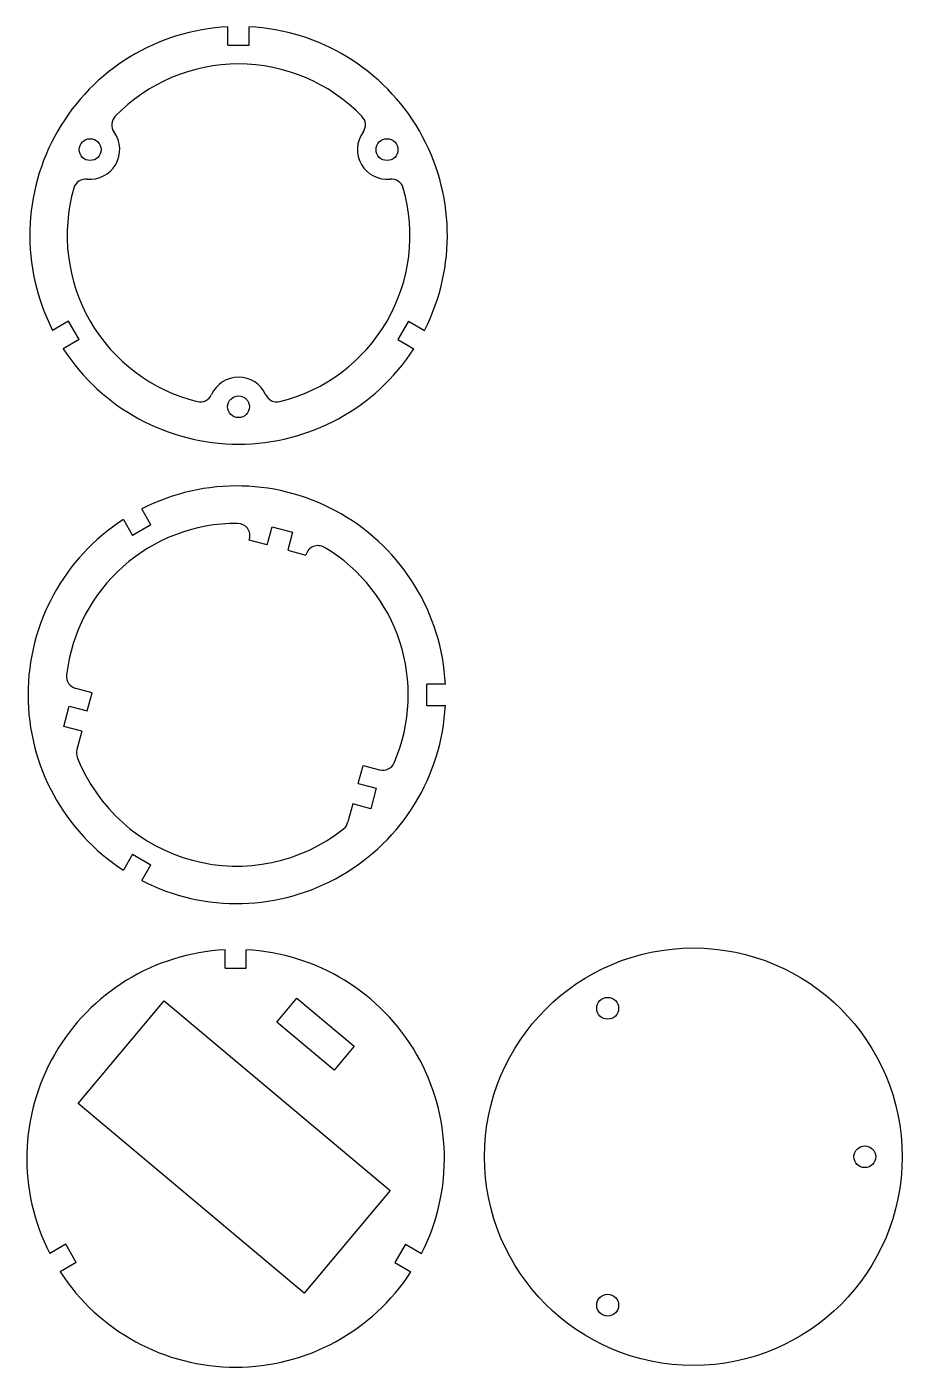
# Model space of a CAD drawing. Extents: x 6 to 147, y 6 to 221.
import ezdxf

# ---------------------------------------------------------------- set-up
doc = ezdxf.new("R2010")
doc.units = 0
doc.layers.get('0').update_dxf_attribs({"linetype": 'CONTINUOUS'})

msp = doc.modelspace()

# ---------------------------------------------------------------- linework, layer by layer
at = {"color": 7, "ltscale": 0.073921}
for p, q in [((38.735939, 218.451202), (38.735939, 221.408035)), ((42.135941, 218.451202), (42.135941, 221.408035)), ((13.172165, 174.173447), (10.611467, 172.695023)), ((67.699715, 174.173447), (70.260414, 172.695023)), ((14.872166, 171.228958), (12.311468, 169.750534)), ((65.99971, 171.228958), (68.56041, 169.750534)), ((21.956373, 142.359772), (23.434793, 139.799072)), ((26.37928, 141.499084), (24.90086, 144.059784)), ((73.613876, 115.935303), (70.657036, 115.935303)), ((70.657036, 112.535309), (73.613876, 112.535309)), ((23.434793, 88.671532), (21.956373, 86.110832)), ((24.90086, 84.410835), (26.37928, 86.971527)), ((38.263863, 70.343857), (38.263863, 73.300697)), ((41.663864, 70.343857), (41.663864, 73.300697)), ((12.700089, 26.066105), (10.139391, 24.587685)), ((67.227638, 26.066105), (69.788338, 24.587685)), ((14.400089, 23.121618), (11.839392, 21.643198)), ((65.527634, 23.121618), (68.088333, 21.643198))]:
    msp.add_line(p, q, dxfattribs=at)
at = {"color": 7, "ltscale": 0.085}
for p, q in [((38.735939, 218.451202), (42.135941, 218.451202)), ((14.872166, 171.228958), (13.172165, 174.173447)), ((67.699715, 174.173447), (65.99971, 171.228958)), ((26.37928, 141.499084), (23.434793, 139.799072)), ((45.825672, 141.186493), (49.109818, 140.306503)), ((70.657036, 112.535309), (70.657036, 115.935303)), ((12.394217, 109.147491), (13.274202, 112.431633)), ((62.536419, 99.231865), (61.656433, 95.947716)), ((23.434793, 88.671532), (26.37928, 86.971527)), ((38.263863, 70.343857), (41.663864, 70.343857)), ((14.400089, 23.121618), (12.700089, 26.066105)), ((67.227638, 26.066105), (65.527634, 23.121618))]:
    msp.add_line(p, q, dxfattribs=at)
at = {"color": 7, "ltscale": 0.075}
for p, q in [((45.049213, 138.288712), (45.825672, 141.186493)), ((49.109818, 140.306503), (48.333363, 137.408737)), ((45.049213, 138.288712), (42.151436, 139.06517)), ((48.333363, 137.408737), (51.23114, 136.632278)), ((16.17198, 111.655182), (16.948437, 114.552956)), ((13.274202, 112.431633), (16.17198, 111.655182)), ((15.291994, 108.371033), (12.394217, 109.147491)), ((15.291994, 108.371033), (14.515537, 105.473251)), ((59.638641, 100.008324), (60.4151, 102.906097)), ((59.638641, 100.008324), (62.536419, 99.231865)), ((58.758656, 96.724174), (57.982201, 93.826401)), ((61.656433, 95.947716), (58.758656, 96.724174))]:
    msp.add_line(p, q, dxfattribs=at)
at = {"color": 7, "ltscale": 0.003941}
msp.add_line((42.151436, 139.06517), (42.192242, 139.217453), dxfattribs=at)
at = {"color": 7, "ltscale": 0.001218}
msp.add_line((51.23114, 136.632278), (51.243752, 136.679337), dxfattribs=at)
at = {"color": 7, "ltscale": 0.068254}
msp.add_line((16.948437, 114.552956), (14.311323, 115.259567), dxfattribs=at)
at = {"color": 7, "ltscale": 0.068253}
msp.add_line((60.4151, 102.906097), (63.052212, 102.199486), dxfattribs=at)
at = {"color": 7}
for p, q in [((14.70627, 48.636127), (28.526203, 65.106087)), ((28.526203, 65.106087), (64.760101, 34.702232)), ((50.94017, 18.232275), (14.70627, 48.636127)), ((64.760101, 34.702232), (50.94017, 18.232275))]:
    msp.add_line(p, q, dxfattribs=at)
at = {"color": 7, "ltscale": 0.125}
for p, q in [((46.568005, 61.715881), (49.78194, 65.546104)), ((58.974472, 57.832653), (55.760536, 54.00243))]:
    msp.add_line(p, q, dxfattribs=at)
at = {"color": 7, "ltscale": 0.3}
for p, q in [((49.78194, 65.546104), (58.974472, 57.832653)), ((55.760536, 54.00243), (46.568005, 61.715881))]:
    msp.add_line(p, q, dxfattribs=at)
at = {"color": 7}
for centre, radius in [((16.620241, 201.701202), 1.75), ((64.25164, 201.701202), 1.75), ((40.43594, 160.451202), 1.75), ((113.400261, 40.111313), 33.5), ((99.650261, 63.92701), 1.75), ((140.900269, 40.111313), 1.75), ((99.650261, 16.295614), 1.75)]:
    msp.add_circle(centre, radius, dxfattribs=at)
for centre, radius, start, end in [((40.43594, 187.951202), 33.5, 92.908796, 207.091199), ((40.43594, 187.951202), 33.5, 332.908802, 87.091206), ((40.43594, 187.951202), 27.5, 43.983484, 136.016511), ((22.087669, 205.659698), 2, 136.016511, 215.905106), ((58.78421, 205.659698), 2, 324.094906, 43.983479), ((16.620241, 201.701202), 4.75, 264.094892, 35.905111), ((64.25164, 201.701202), 4.75, 144.094901, 275.905109), ((15.925793, 194.987015), 2, 84.094894, 163.983484), ((64.946091, 194.987015), 2, 16.016516, 95.905104), ((40.43594, 187.951202), 27.5, 163.983484, 256.016527), ((40.43594, 187.951202), 27.5, 283.983474, 16.016504), ((40.43594, 187.951202), 33.5, 212.908799, 327.091201), ((40.43594, 160.451202), 4.75, 24.094898, 155.905107), ((34.274063, 163.206879), 2, 256.016527, 335.905097), ((46.597816, 163.206879), 2, 204.09489, 283.983474), ((40.157036, 114.235306), 33.5, 2.908796, 117.091202), ((40.157036, 114.235306), 33.5, 122.908789, 237.091194), ((40.157036, 114.235306), 27.5, 89.767776, 173.342961), ((40.260387, 139.735092), 2, 345.000012, 89.767766), ((53.175602, 136.161697), 2, 59.300726, 164.999995), ((40.157036, 114.235306), 27.5, 336.657046, 59.300722), ((14.82896, 117.191422), 2, 173.342961, 255.000004), ((40.157036, 114.235306), 33.5, 242.908793, 357.091196), ((16.429733, 104.893723), 2, 163.156157, 201.489856), ((40.157036, 114.235306), 27.5, 201.489856, 308.510136), ((63.569847, 104.13134), 2, 255.000004, 336.657046), ((56.034691, 94.281609), 2, 308.510136, 346.843837), ((39.963863, 39.843861), 33.5, 92.908796, 207.091199), ((39.963863, 39.843861), 33.5, 332.908802, 87.091206), ((39.963863, 39.843861), 33.5, 212.908799, 327.091201)]:
    msp.add_arc(centre, radius, start, end, dxfattribs=at)

doc.saveas('drawing.dxf')
